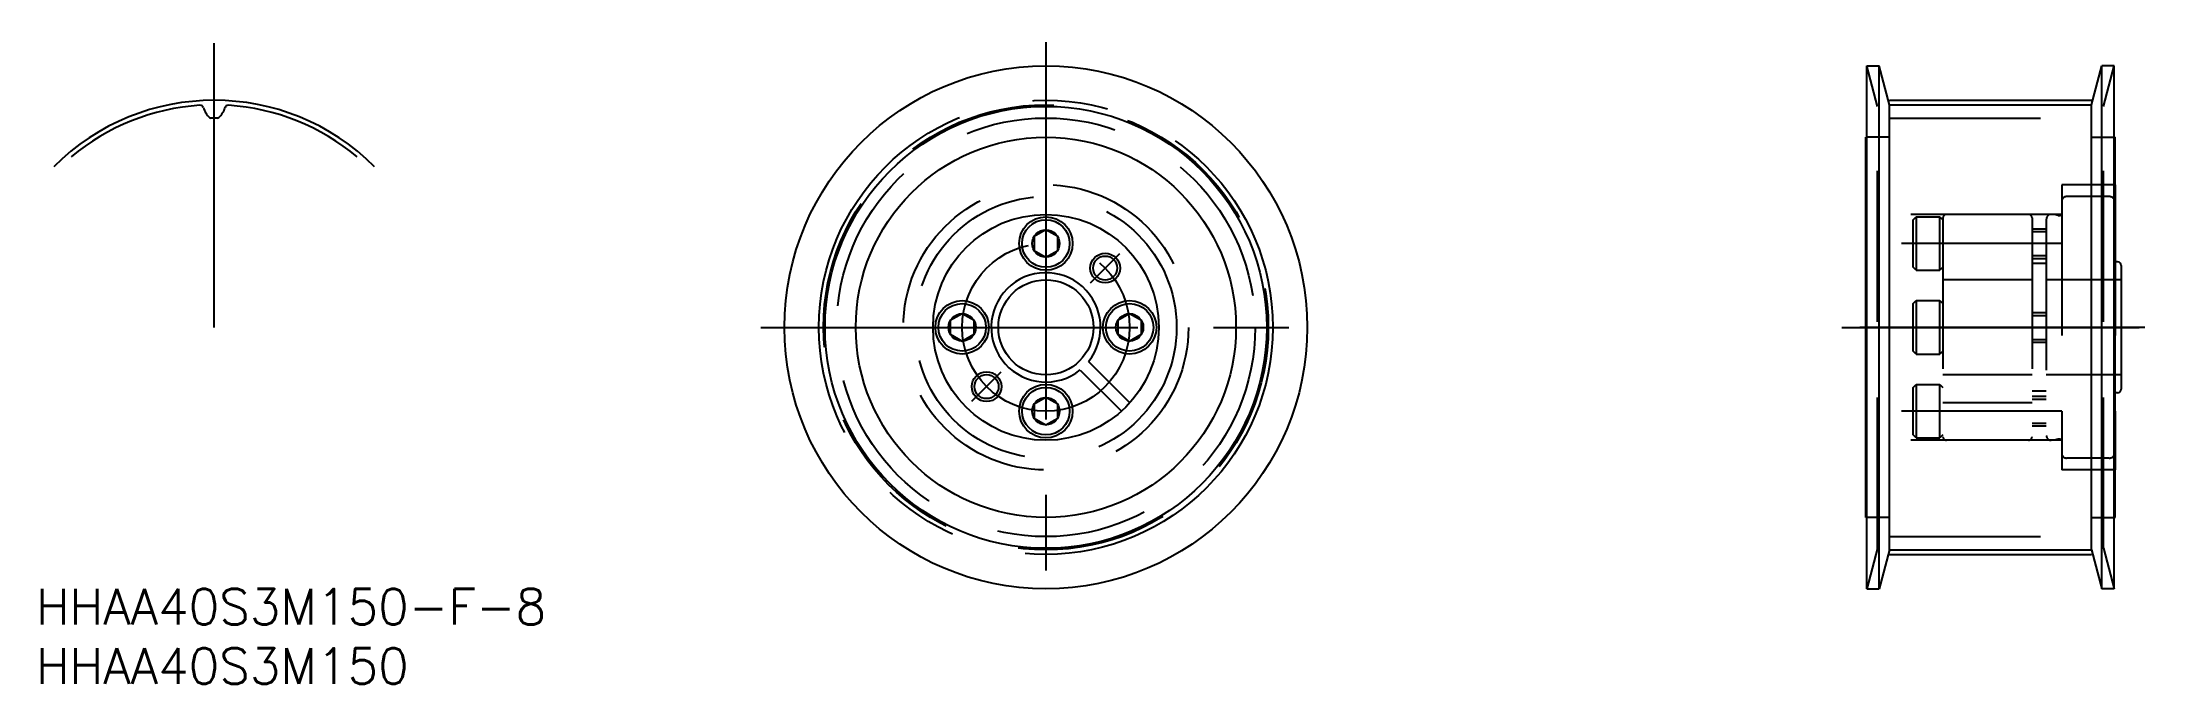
# Model space of a CAD drawing. Extents: x -84 to 93, y -30 to 24.
import ezdxf

# ---------------------------------------------------------------- set-up
doc = ezdxf.new("R2010")
doc.units = 0
doc.linetypes.add('CENTER', pattern=[50.8, 31.75, -6.35, 6.35, -6.35])
doc.linetypes.add('DASHED', pattern=[19.05, 12.7, -6.35])
doc.layers.get('0').update_dxf_attribs({"linetype": 'CONTINUOUS'})
doc.layers.add('CENTER', color=1, linetype='CENTER')
doc.styles.get("Standard").update_dxf_attribs({"font": 'txt.shx', "height": 3, "bigfont": 'bigfont.shx'})

# ---------------------------------------------------------------- blocks, each defined once
blk = doc.blocks.new('*U21')
at = {"color": 7, "linetype": 'CONTINUOUS'}
blk.add_text('HHAA40S3M150', height=3, dxfattribs=at).set_placement((-85, -30))
blk = doc.blocks.new('*U22')
at = {"color": 7, "linetype": 'CONTINUOUS'}
blk.add_text('HHAA40S3M150-F-8', height=3, dxfattribs=at).set_placement((-85, -25))

msp = doc.modelspace()

# ---------------------------------------------------------------- linework, layer by layer
at = {"color": 3, "linetype": 'DASHED'}
for p, q in [((70, 18.59), (69.09, 22)), ((89, 18.59), (89.91, 22)), ((70, -18.59), (70, 18.59)), ((89, -18.59), (89, 18.59)), ((71, 16), (69.09, 16)), ((71, 17.61), (88, 17.61)), ((88, 16), (89.91, 16)), ((90, 12), (85.5, 12)), ((85.5, 12), (85.5, -12)), ((89.5, 11), (85.9, 11)), ((90, 12), (90, -12)), ((85.5, 9.5), (69, 9.5)), ((73, 9.05), (73.25, 9.3)), ((73, 5.05), (73, 9.05)), ((73.25, 9.3), (75.25, 9.3)), ((73.25, 9.3), (73.25, 4.8)), ((75.25, 9.3), (75.5, 9.05)), ((75.25, 4.8), (75.25, 9.3)), ((75.5, 9.2), (75.5, -9.2)), ((83, 9.2), (83, -9.2)), ((84.2, 9.1), (84.2, -9.1)), ((84.89, 9.5), (84.6, 9.5)), ((85.19, 9.42), (84.89, 9.5)), ((83, 8.3), (84.2, 8.3)), ((83, 8.06), (84.2, 8.06)), ((83, 6.04), (84.2, 6.04)), ((83, 5.8), (84.2, 5.8)), ((84.2, 5.37), (83, 5.37)), ((73.25, 4.8), (73, 5.05)), ((73.25, 4.8), (75.25, 4.8)), ((75.5, 5.05), (75.25, 4.8)), ((83, 4), (75.5, 4)), ((90.5, 4), (84.2, 4)), ((73, 2), (73.25, 2.25)), ((73, -2), (73, 2)), ((73.25, 2.25), (75.25, 2.25)), ((73.25, 2.25), (73.25, -2.25)), ((75.25, 2.25), (75.5, 2)), ((75.25, -2.25), (75.25, 2.25)), ((83, 1.25), (84.2, 1.25)), ((83, 1.01), (84.2, 1.01)), ((83, -1.01), (84.2, -1.01)), ((83, -1.25), (84.2, -1.25)), ((73.25, -2.25), (73, -2)), ((73.25, -2.25), (75.25, -2.25)), ((75.5, -2), (75.25, -2.25)), ((73, -5.05), (73.25, -4.8)), ((73, -9.05), (73, -5.05)), ((73.25, -4.8), (75.25, -4.8)), ((73.25, -4.8), (73.25, -9.3)), ((75.25, -4.8), (75.5, -5.05)), ((75.25, -9.3), (75.25, -4.8)), ((83, -4), (75.5, -4)), ((90.5, -4), (84.2, -4)), ((83, -6.35), (75.5, -6.35)), ((83, -7.06), (75.5, -7.06)), ((84.2, -5.37), (83, -5.37)), ((83, -5.8), (84.2, -5.8)), ((83, -6.04), (84.2, -6.04)), ((83, -8.06), (84.2, -8.06)), ((83, -8.3), (84.2, -8.3)), ((85.5, -9.5), (69, -9.5)), ((73.25, -9.3), (73, -9.05)), ((73.25, -9.3), (75.25, -9.3)), ((75.5, -9.05), (75.25, -9.3)), ((84.89, -9.5), (84.6, -9.5)), ((85.19, -9.42), (84.89, -9.5)), ((90, -12), (85.5, -12)), ((89.5, -11), (85.9, -11)), ((71, -16), (69.09, -16)), ((71, -17.61), (88, -17.61)), ((88, -16), (89.91, -16)), ((70, -18.59), (69.09, -22)), ((89, -18.59), (89.91, -22))]:
    msp.add_line(p, q, dxfattribs=at)
at = {"color": 7, "linetype": 'CONTINUOUS'}
for p, q in [((69.09, 22), (70.12, 22)), ((69.09, -22), (69.09, 22)), ((71, 18.72), (70.12, 22)), ((70.12, -22), (70.12, 22)), ((88, 18.72), (88.88, 22)), ((89.91, 22), (88.88, 22)), ((88.88, -22), (88.88, 22)), ((89.91, -22), (89.91, 22)), ((71, 18.72), (88, 18.72)), ((71, -18.72), (71, 18.72)), ((88, -18.72), (88, 18.72)), ((69, -16), (69, 16)), ((69, 16), (69.09, 16)), ((89.91, 16), (90, 16)), ((90, -16), (90, 16)), ((0, 8.2), (-1, 7.63)), ((-1, 7.63), (-1, 6.47)), ((1, 7.63), (0, 8.2)), ((1, 6.47), (1, 7.63)), ((-1, 6.47), (0, 5.9)), ((0, 5.9), (1, 6.47)), ((90.2, 5.5), (90, 5.5)), ((90.5, 5.2), (90.5, -5.2)), ((-7.05, 1.15), (-8.05, 0.58)), ((-8.05, 0.58), (-8.05, -0.58)), ((-6.05, 0.58), (-7.05, 1.15)), ((-6.05, -0.58), (-6.05, 0.58)), ((7.05, 1.15), (6.05, 0.58)), ((6.05, 0.58), (6.05, -0.58)), ((8.05, 0.58), (7.05, 1.15)), ((8.05, -0.58), (8.05, 0.58)), ((-8.05, -0.58), (-7.05, -1.15)), ((-7.05, -1.15), (-6.05, -0.58)), ((6.05, -0.58), (7.05, -1.15)), ((7.05, -1.15), (8.05, -0.58)), ((3.59, -2.88), (7.06, -6.35)), ((2.88, -3.59), (6.35, -7.06)), ((0, -5.9), (-1, -6.47)), ((-1, -6.47), (-1, -7.63)), ((1, -6.47), (0, -5.9)), ((1, -7.63), (1, -6.47)), ((90.2, -5.5), (90, -5.5)), ((-1, -7.63), (0, -8.2)), ((0, -8.2), (1, -7.63)), ((69, -16), (69.09, -16)), ((89.91, -16), (90, -16)), ((71, -18.72), (70.12, -22)), ((71, -18.72), (88, -18.72)), ((88, -18.72), (88.88, -22)), ((69.09, -22), (70.12, -22)), ((89.91, -22), (88.88, -22))]:
    msp.add_line(p, q, dxfattribs=at)
for centre, radius in [((0, 0), 22), ((0, 0), 18.59), ((0, 0), 16), ((0, 0), 9.5), ((0, 7.05), 2.25), ((0, 7.05), 2), ((0, 7.05), 1.15), ((4.99, 4.99), 1.01), ((0, 0), 4), ((-7.05, 0), 2.25), ((-7.05, 0), 2), ((7.05, 0), 2.25), ((7.05, 0), 2), ((-7.05, 0), 1.15), ((7.05, 0), 1.15), ((-4.99, -4.99), 1.01), ((0, -7.05), 2.25), ((0, -7.05), 2), ((0, -7.05), 1.15)]:
    msp.add_circle(centre, radius, dxfattribs=at)
at = {"color": 3, "linetype": 'DASHED'}
for radius in [18.72, 17.61, 12, 11]:
    msp.add_circle((0, 0), radius, dxfattribs=at)
at = {"color": 3, "linetype": 'CONTINUOUS'}
for centre in [(4.99, 4.99), (-4.99, -4.99)]:
    msp.add_circle(centre, 1.25, dxfattribs=at)
at = {"color": 7, "linetype": 'CONTINUOUS'}
for centre, radius, start, end in [((-70, 0), 18.72, 93.6598, 130), ((-71.18, 18.4), 0.28, 17.3831, 93.6598), ((-69.02, 19.08), 1.98, 197.3831, 226.2546), ((-70.97, 19.08), 1.98, 313.7454, 342.6169), ((-68.82, 18.4), 0.28, 86.3402, 162.6169), ((-70, 0), 18.72, 50, 86.3402), ((-70.29, 17.76), 0.15, 226.2546, 270.9257), ((-70, 0), 17.61, 90, 90.9257), ((-70, 0), 17.61, 89.0743, 90), ((-69.71, 17.76), 0.15, 269.0743, 313.7454), ((90.2, 5.2), 0.3, 360, 90), ((0, 0), 4.6, 321.2401, 308.7599), ((90.2, -5.2), 0.3, 270, 0)]:
    msp.add_arc(centre, radius, start, end, dxfattribs=at)
at = {"color": 3, "linetype": 'DASHED'}
for centre, radius, start, end in [((85.9, 10.6), 0.4, 90, 180), ((89.5, 10.5), 0.5, 0, 90), ((75.8, 9.2), 0.3, 90, 180), ((82.7, 9.2), 0.3, 0, 90), ((84.6, 9.1), 0.4, 90, 180), ((85.27, 9.73), 0.32, 255, 315.7191), ((75.8, -9.2), 0.3, 180, 270), ((82.7, -9.2), 0.3, 270, 0), ((84.6, -9.1), 0.4, 180, 270), ((85.27, -9.73), 0.32, 44.2809, 105), ((85.9, -10.6), 0.4, 180, 270), ((89.5, -10.5), 0.5, 270, 0)]:
    msp.add_arc(centre, radius, start, end, dxfattribs=at)
at = {"layer": 'CENTER', "color": 1, "linetype": 'CENTER'}
for p, q in [((-70, 0), (-70, 23.9)), ((0, 24), (0, -24)), ((71, 19.1), (88, 19.1)), ((3.75, 3.75), (6.22, 6.22)), ((85.5, 7.05), (72, 7.05)), ((-24, 0), (24, 0)), ((67, 0), (92, 0)), ((92.5, 0), (68.5, 0)), ((-6.22, -6.22), (-3.75, -3.75)), ((85.5, -7.05), (72, -7.05)), ((71, -19.1), (88, -19.1))]:
    msp.add_line(p, q, dxfattribs=at)
for radius in [19.1, 7.05]:
    msp.add_circle((0, 0), radius, dxfattribs=at)
msp.add_arc((-70, 0), 19.1, 45, 135, dxfattribs=at)

# ---------------------------------------------------------------- block references
at = {"color": 7, "linetype": 'CONTINUOUS'}
for name in ['*U22', '*U21']:
    msp.add_blockref(name, (0, 0), dxfattribs=at)

doc.saveas('drawing.dxf')
